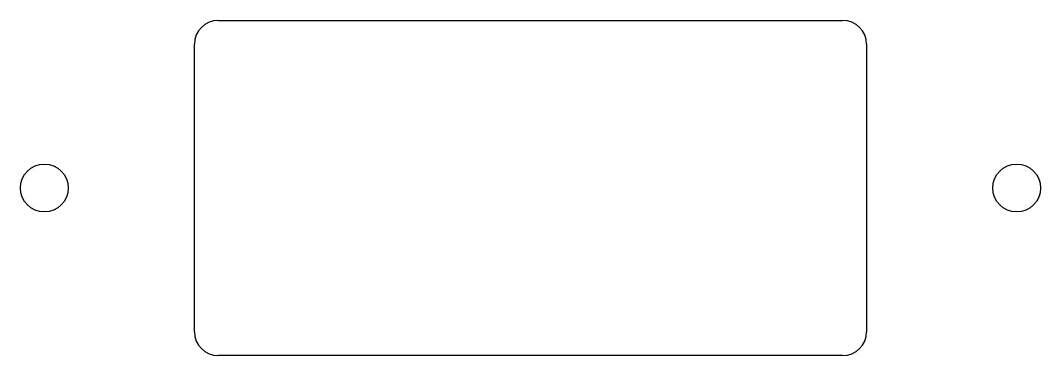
# Model space of a CAD drawing. Header units: millimetres. Extents: x 81 to 182, y 121 to 154.
import ezdxf

# ---------------------------------------------------------------- set-up
doc = ezdxf.new("R2010")
doc.units = ezdxf.units.MM
doc.header["$MEASUREMENT"] = 0
doc.layers.add('View', color=7, linetype='Continuous')

msp = doc.modelspace()

# ---------------------------------------------------------------- linework, layer by layer
at = {"layer": 'View'}
for p, q in [((100.333, 154.043), (162.5, 154.043)), ((97.9522, 123.023), (97.9522, 151.662)), ((164.881, 151.662), (164.881, 123.023)), ((162.5, 120.642), (100.333, 120.642))]:
    msp.add_line(p, q, dxfattribs=at)
for centre in [(83.0043, 137.342), (179.829, 137.342)]:
    msp.add_circle(centre, 2.3813, dxfattribs=at)
for centre, start, end in [((100.333, 151.662), 90, 180), ((162.5, 151.662), 0, 90), ((100.333, 123.023), 180, 270), ((162.5, 123.023), 270, 0)]:
    msp.add_arc(centre, 2.3813, start, end, dxfattribs=at)

doc.saveas('drawing.dxf')
